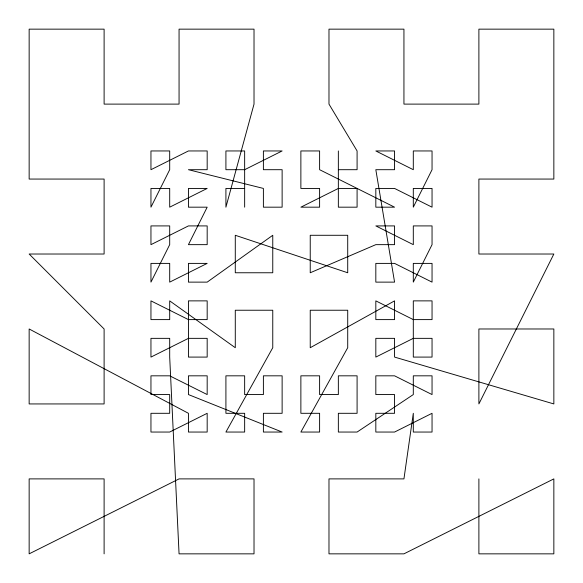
<?xml version="1.0" encoding="UTF-8"?>
<svg xmlns="http://www.w3.org/2000/svg" width="583" height="583" viewBox="0 0 583 583"><rect width="100%" height="100%" fill="white"/><g stroke="black" fill="none" stroke-linecap="round" stroke-linejoin="round"><path stroke-width="0.87" d="M338.351 169.697L357.087 169.697L357.087 150.953L328.98 104.109L328.98 29.15L403.939 29.15L403.939 104.109L478.891 104.109L478.891 29.15L553.85 29.15L553.85 179.061L478.891 179.061L478.891 254.02L553.85 254.02L478.891 403.939L478.891 328.98L553.85 328.98L553.85 403.939L394.567 357.087L394.567 338.351L375.824 338.351L375.824 357.087L413.303 338.351L432.047 338.351L432.047 357.087L413.303 357.087L413.303 300.872L432.047 300.872L432.047 319.608L413.303 319.608L375.824 300.872L375.824 319.608L394.567 319.608L394.567 300.872L310.236 347.716L310.236 310.236L347.716 310.236L347.716 347.716L300.872 432.047L319.608 432.047L319.608 413.303L300.872 413.303L300.872 375.824L319.608 375.824L319.608 394.567L338.351 394.567L338.351 375.824L357.087 375.824L357.087 413.303L338.351 413.303L338.351 432.047L357.087 432.047L413.303 394.567L413.303 375.824L432.047 375.824L432.047 394.567L394.567 375.824L375.824 375.824L375.824 394.567L394.567 394.567L394.567 413.303L375.824 413.303L375.824 432.047L394.567 432.047L432.047 413.303L432.047 432.047L413.303 432.047L413.303 413.303L403.939 478.891L328.98 478.891L328.98 553.85L403.939 553.85L553.85 478.891L553.85 553.85L478.891 553.85L478.891 478.891M244.649 188.433L225.912 188.433L225.912 207.176L254.02 104.109L254.02 29.15L179.061 29.15L179.061 104.109L104.109 104.109L104.109 29.15L29.15 29.15L29.15 179.061L104.109 179.061L104.109 254.02L29.15 254.02L104.109 328.98L104.109 403.939L29.15 403.939L29.15 328.98L188.433 413.303L188.433 432.047L207.176 432.047L207.176 413.303L169.697 432.047L150.953 432.047L150.953 413.303L169.697 413.303L169.697 394.567L150.953 394.567L150.953 375.824L169.697 375.824L207.176 394.567L207.176 375.824L188.433 375.824L188.433 394.567L282.128 432.047L263.392 432.047L263.392 413.303L282.128 413.303L282.128 375.824L263.392 375.824L263.392 394.567L244.649 394.567L244.649 375.824L225.912 375.824L225.912 413.303L244.649 413.303L244.649 432.047L225.912 432.047L272.764 347.716L272.764 310.236L235.284 310.236L235.284 347.716L169.697 300.872L169.697 319.608L150.953 319.608L150.953 300.872L188.433 319.608L207.176 319.608L207.176 300.872L188.433 300.872L188.433 357.087L207.176 357.087L207.176 338.351L188.433 338.351L150.953 357.087L150.953 338.351L169.697 338.351L169.697 357.087L179.061 553.85L254.02 553.85L254.02 478.891L179.061 478.891L29.15 553.85L29.15 478.891L104.109 478.891L104.109 553.85M338.351 150.953L338.351 207.176L357.087 207.176L357.087 188.433L338.351 188.433L300.872 207.176L319.608 207.176L319.608 188.433L300.872 188.433L300.872 150.953L319.608 150.953L319.608 169.697L394.567 207.176L375.824 207.176L375.824 188.433L394.567 188.433L432.047 207.176L432.047 188.433L413.303 188.433L413.303 207.176L432.047 169.697L432.047 150.953L413.303 150.953L413.303 169.697L375.824 150.953L394.567 150.953L394.567 169.697L375.824 169.697L394.567 282.128L375.824 282.128L375.824 263.392L394.567 263.392L432.047 282.128L432.047 263.392L413.303 263.392L413.303 282.128L432.047 244.649L432.047 225.912L413.303 225.912L413.303 244.649L375.824 225.912L394.567 225.912L394.567 244.649L375.824 244.649L310.236 272.764L310.236 235.284L347.716 235.284L347.716 272.764L235.284 235.284L235.284 272.764L272.764 272.764L272.764 235.284L207.176 282.128L188.433 282.128L188.433 263.392L207.176 263.392L169.697 282.128L169.697 263.392L150.953 263.392L150.953 282.128L169.697 244.649L169.697 225.912L150.953 225.912L150.953 244.649L188.433 225.912L207.176 225.912L207.176 244.649L188.433 244.649L207.176 207.176L188.433 207.176L188.433 188.433L207.176 188.433L169.697 207.176L169.697 188.433L150.953 188.433L150.953 207.176L169.697 169.697L169.697 150.953L150.953 150.953L150.953 169.697L188.433 150.953L207.176 150.953L207.176 169.697L188.433 169.697L263.392 188.433L263.392 207.176L282.128 207.176L282.128 169.697L263.392 169.697L263.392 150.953L282.128 150.953L244.649 169.697L225.912 169.697L225.912 150.953L244.649 150.953L244.649 207.176"/></g></svg>
